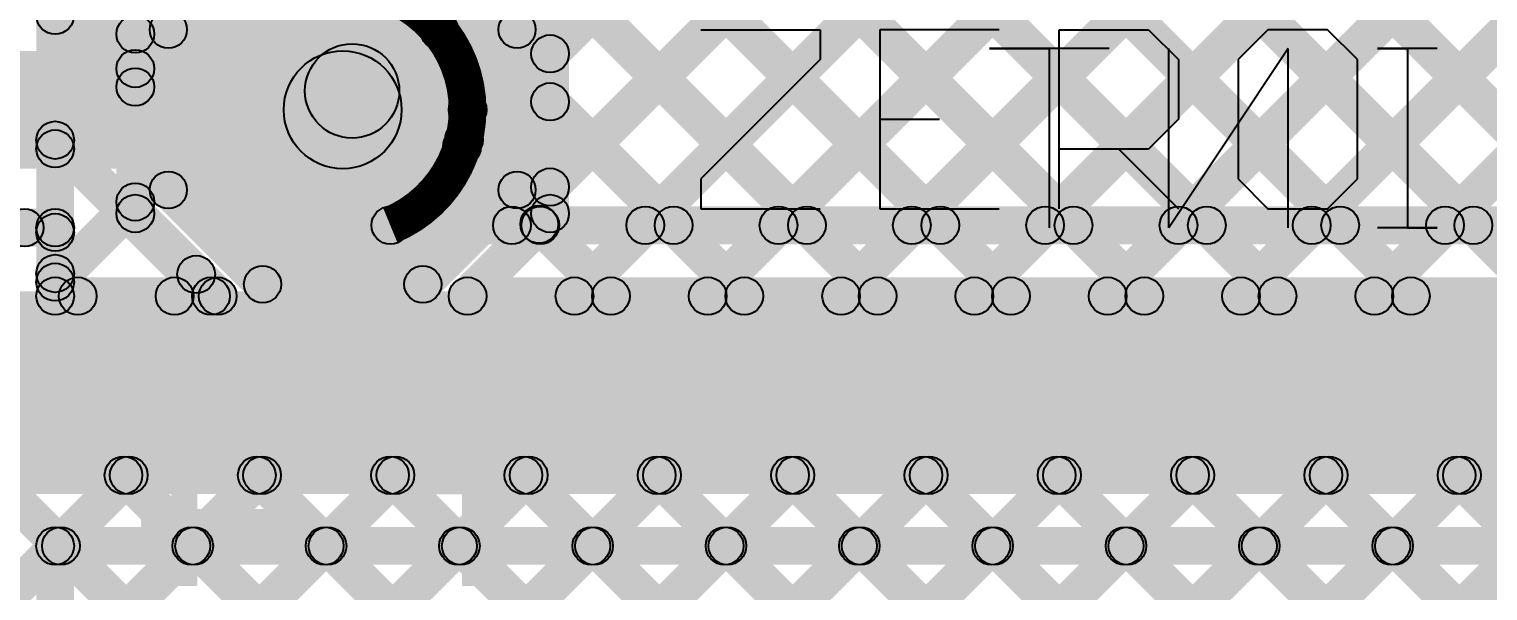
# Model space of a CAD drawing. Header units: millimetres. Extents: x 0 to 5.55, y 0 to 1.02.
# Drawn here: x 3.4825 to 3.7919, y 0.232 to 0.3511 of the extents above; entities that cross this region are included whole.
import ezdxf

# ---------------------------------------------------------------- set-up
doc = ezdxf.new("R2010")
doc.units = ezdxf.units.MM
doc.header["$MEASUREMENT"] = 0
for name, color, linetype in [('BottomLayer', 5, 'Continuous'), ('BottomOverlay', 54, 'Continuous'), ('BottomPaste', 16, 'Continuous'), ('BottomSolder', 6, 'Continuous'), ('TopLayer', 1, 'Continuous'), ('TopOverlay', 2, 'Continuous'), ('TopSolder', 216, 'Continuous'), ('ViaHoleLayer', 16, 'Continuous')]:
    doc.layers.add(name, color=color, linetype=linetype)

# ---------------------------------------------------------------- blocks, each defined once
blk = doc.blocks.new('TEST_POINT_B_23')
at = {"layer": 'BottomLayer'}
blk.add_hatch(color=5, dxfattribs=at).paths.add_polyline_path([(0.015, 0.03), (-0.015, 0.03), (-0.03, 0.015), (-0.03, -0.015), (-0.015, -0.03), (0.015, -0.03), (0.03, -0.015), (0.03, 0.015)])
at = {"layer": 'BottomOverlay'}
h = blk.add_hatch(color=54, dxfattribs=at)
edge = h.paths.add_edge_path()
edge.add_arc((-0.017, 0.037), 0.00394, 0, 360)
h = blk.add_hatch(color=54, dxfattribs=at)
edge = h.paths.add_edge_path()
edge.add_arc((-0.017, 0.037), 0.00394, 0, 360)
h = blk.add_hatch(color=54, dxfattribs=at)
edge = h.paths.add_edge_path()
edge.add_arc((-0.017, 0.037), 0.00394, 0, 360)
for points in [[(0.017, 0.04094), (0.017, 0.03306), (-0.017, 0.03306), (-0.017, 0.04094)], [(0.017, 0.04094), (0.017, 0.03306), (-0.017, 0.03306), (-0.017, 0.04094)], [(-0.01978, 0.03978), (-0.01422, 0.03422), (-0.03422, 0.01422), (-0.03978, 0.01978)], [(0.03978, 0.01978), (0.03422, 0.01422), (0.01422, 0.03422), (0.01978, 0.03978)], [(-0.04094, 0.017), (-0.03306, 0.017), (-0.03306, -0.017), (-0.04094, -0.017)], [(0.03306, 0.017), (0.04094, 0.017), (0.04094, -0.017), (0.03306, -0.017)], [(-0.01422, -0.03422), (-0.01978, -0.03978), (-0.03978, -0.01978), (-0.03422, -0.01422)], [(0.03422, -0.01422), (0.03978, -0.01978), (0.01978, -0.03978), (0.01422, -0.03422)], [(0.017, -0.03306), (0.017, -0.04094), (-0.017, -0.04094), (-0.017, -0.03306)], [(0.017, -0.03306), (0.017, -0.04094), (-0.017, -0.04094), (-0.017, -0.03306)]]:
    blk.add_hatch(color=54, dxfattribs=at).paths.add_polyline_path(points)
h = blk.add_hatch(color=54, dxfattribs=at)
edge = h.paths.add_edge_path()
edge.add_arc((0.017, 0.037), 0.00394, 0, 360)
h = blk.add_hatch(color=54, dxfattribs=at)
edge = h.paths.add_edge_path()
edge.add_arc((0.017, 0.037), 0.00394, 0, 360)
h = blk.add_hatch(color=54, dxfattribs=at)
edge = h.paths.add_edge_path()
edge.add_arc((0.017, 0.037), 0.00394, 0, 360)
h = blk.add_hatch(color=54, dxfattribs=at)
edge = h.paths.add_edge_path()
edge.add_arc((-0.037, 0.017), 0.00394, 0, 360)
h = blk.add_hatch(color=54, dxfattribs=at)
edge = h.paths.add_edge_path()
edge.add_arc((-0.037, 0.017), 0.00394, 0, 360)
h = blk.add_hatch(color=54, dxfattribs=at)
edge = h.paths.add_edge_path()
edge.add_arc((0.037, 0.017), 0.00394, 0, 360)
h = blk.add_hatch(color=54, dxfattribs=at)
edge = h.paths.add_edge_path()
edge.add_arc((0.037, 0.017), 0.00394, 0, 360)
h = blk.add_hatch(color=54, dxfattribs=at)
edge = h.paths.add_edge_path()
edge.add_arc((-0.037, -0.017), 0.00394, 0, 360)
h = blk.add_hatch(color=54, dxfattribs=at)
edge = h.paths.add_edge_path()
edge.add_arc((-0.037, -0.017), 0.00394, 0, 360)
h = blk.add_hatch(color=54, dxfattribs=at)
edge = h.paths.add_edge_path()
edge.add_arc((0.037, -0.017), 0.00394, 0, 360)
h = blk.add_hatch(color=54, dxfattribs=at)
edge = h.paths.add_edge_path()
edge.add_arc((0.037, -0.017), 0.00394, 0, 360)
h = blk.add_hatch(color=54, dxfattribs=at)
edge = h.paths.add_edge_path()
edge.add_arc((-0.017, -0.037), 0.00394, 0, 360)
h = blk.add_hatch(color=54, dxfattribs=at)
edge = h.paths.add_edge_path()
edge.add_arc((-0.017, -0.037), 0.00394, 0, 360)
h = blk.add_hatch(color=54, dxfattribs=at)
edge = h.paths.add_edge_path()
edge.add_arc((-0.017, -0.037), 0.00394, 0, 360)
h = blk.add_hatch(color=54, dxfattribs=at)
edge = h.paths.add_edge_path()
edge.add_arc((0.017, -0.037), 0.00394, 0, 360)
h = blk.add_hatch(color=54, dxfattribs=at)
edge = h.paths.add_edge_path()
edge.add_arc((0.017, -0.037), 0.00394, 0, 360)
h = blk.add_hatch(color=54, dxfattribs=at)
edge = h.paths.add_edge_path()
edge.add_arc((0.017, -0.037), 0.00394, 0, 360)
at = {"layer": 'BottomPaste'}
blk.add_hatch(color=16, dxfattribs=at).paths.add_polyline_path([(0.015, 0.03), (-0.015, 0.03), (-0.03, 0.015), (-0.03, -0.015), (-0.015, -0.03), (0.015, -0.03), (0.03, -0.015), (0.03, 0.015)])
at = {"layer": 'BottomSolder'}
blk.add_hatch(color=6, dxfattribs=at).paths.add_polyline_path([(0.017, 0.034), (-0.017, 0.034), (-0.034, 0.017), (-0.034, -0.017), (-0.017, -0.034), (0.017, -0.034), (0.034, -0.017), (0.034, 0.017)])
at = {"layer": 'BottomOverlay'}
for centre in [(-0.017, 0.037), (-0.017, 0.037), (-0.017, 0.037), (0.017, 0.037), (0.017, 0.037), (0.017, 0.037), (-0.037, 0.017), (-0.037, 0.017), (0.037, 0.017), (0.037, 0.017), (-0.037, -0.017), (-0.037, -0.017), (0.037, -0.017), (0.037, -0.017), (-0.017, -0.037), (-0.017, -0.037), (-0.017, -0.037), (0.017, -0.037), (0.017, -0.037), (0.017, -0.037)]:
    blk.add_circle(centre, 0.00394, dxfattribs=at)

msp = doc.modelspace()

# ---------------------------------------------------------------- hatches: boundary and pattern name
at = {"layer": 'BottomLayer'}
for points in [[(3.59583, 0.34306), (3.59017, 0.34872), (4.23928, 0.99783), (4.24494, 0.99217)], [(3.59583, 0.31478), (3.59017, 0.32043), (4.26757, 0.99783), (4.27322, 0.99217)], [(3.60101, 0.29167), (3.59535, 0.29733), (4.29585, 0.99783), (4.30151, 0.99217)], [(3.62929, 0.29167), (3.62363, 0.29733), (4.32413, 0.99783), (4.32979, 0.99217)], [(3.65758, 0.29167), (3.65192, 0.29733), (4.35242, 0.99783), (4.35808, 0.99217)], [(3.68586, 0.29167), (3.6802, 0.29733), (4.3807, 0.99783), (4.38636, 0.99217)], [(3.71414, 0.29167), (3.70849, 0.29733), (4.40899, 0.99783), (4.41464, 0.99217)], [(3.74243, 0.29167), (3.73677, 0.29733), (4.43727, 0.99783), (4.44293, 0.99217)], [(3.77071, 0.29167), (3.76506, 0.29733), (4.46556, 0.99783), (4.47121, 0.99217)], [(3.6308, 0.49023), (3.63645, 0.49589), (3.83502, 0.29733), (3.82936, 0.29167)], [(3.52377, 0.48413), (3.52942, 0.48978), (3.72188, 0.29733), (3.71622, 0.29167)], [(3.62044, 0.4723), (3.6261, 0.47796), (3.80673, 0.29733), (3.80107, 0.29167)], [(3.60454, 0.45992), (3.61019, 0.46558), (3.77845, 0.29733), (3.77279, 0.29167)], [(3.52377, 0.45584), (3.52942, 0.4615), (3.69359, 0.29733), (3.68794, 0.29167)], [(3.58213, 0.45405), (3.58779, 0.4597), (3.75016, 0.29733), (3.74451, 0.29167)], [(3.52377, 0.42756), (3.52942, 0.43321), (3.66531, 0.29733), (3.65965, 0.29167)], [(3.48552, 0.38933), (3.49967, 0.40348), (3.55807, 0.34507), (3.54393, 0.33093)], [(3.48517, 0.36423), (3.49083, 0.36989), (3.50783, 0.35289), (3.50217, 0.34723)], [(3.492, 0.309), (3.484, 0.309), (3.484, 0.36706), (3.492, 0.36706)], [(3.48517, 0.35302), (3.49083, 0.35867), (3.50783, 0.34167), (3.50217, 0.33602)], [(3.597, 0.312), (3.589, 0.312), (3.589, 0.356), (3.597, 0.356)], [(3.509, 0.312), (3.501, 0.312), (3.501, 0.35006), (3.509, 0.35006)], [(3.49083, 0.32291), (3.48517, 0.32857), (3.50217, 0.34557), (3.50783, 0.33991)], [(3.59017, 0.33287), (3.59583, 0.33853), (3.63703, 0.29733), (3.63137, 0.29167)], [(3.48517, 0.32473), (3.49083, 0.33039), (3.52389, 0.29733), (3.51823, 0.29167)], [(3.49083, 0.29463), (3.48517, 0.30029), (3.50217, 0.31729), (3.50783, 0.31163)], [(3.4815, 0.305), (3.4815, 0.313), (3.488, 0.313), (3.488, 0.305)], [(3.50217, 0.30917), (3.50783, 0.31483), (3.52533, 0.29733), (3.51967, 0.29167)], [(3.57833, 0.29167), (3.57267, 0.29733), (3.59017, 0.31483), (3.59583, 0.30917)], [(3.58788, 0.30688), (3.59353, 0.31253), (3.60874, 0.29733), (3.60308, 0.29167)], [(3.492, 0.2945), (3.484, 0.2945), (3.484, 0.308), (3.492, 0.308)], [(3.48517, 0.29645), (3.49083, 0.3021), (3.4956, 0.29733), (3.48995, 0.29167)], [(3.51615, 0.29167), (3.5105, 0.29733), (3.51508, 0.30192), (3.52074, 0.29626)], [(3.488, 0.2905), (3.488, 0.2985), (3.5225, 0.2985), (3.5225, 0.2905)], [(3.5755, 0.2905), (3.5755, 0.2985), (4.63702, 0.2985), (4.63702, 0.2905)], [(3.46, 0.2555), (3.46, 0.2805), (4.648, 0.2805), (4.648, 0.2555)], [(3.488, 0.2375), (3.488, 0.2455), (4.648, 0.2455), (4.648, 0.2375)], [(3.31966, 0.0386), (3.314, 0.04426), (3.51407, 0.24433), (3.51972, 0.23867)], [(3.34794, 0.0386), (3.34228, 0.04426), (3.54235, 0.24433), (3.54801, 0.23867)], [(3.37622, 0.0386), (3.37057, 0.04426), (3.57063, 0.24433), (3.57629, 0.23867)], [(3.40451, 0.0386), (3.39885, 0.04426), (3.59892, 0.24433), (3.60458, 0.23867)], [(3.43279, 0.0386), (3.42714, 0.04426), (3.6272, 0.24433), (3.63286, 0.23867)], [(3.46108, 0.0386), (3.45542, 0.04426), (3.65549, 0.24433), (3.66114, 0.23867)], [(3.492, 0.227), (3.484, 0.227), (3.484, 0.2415), (3.492, 0.2415)], [(3.48638, 0.23867), (3.49203, 0.24433), (3.58489, 0.15147), (3.57923, 0.14582)], [(3.51466, 0.23867), (3.52032, 0.24433), (3.60087, 0.16378), (3.59521, 0.15812)], [(3.54295, 0.23867), (3.5486, 0.24433), (3.62358, 0.16936), (3.61792, 0.1637)], [(3.57123, 0.23867), (3.57689, 0.24433), (3.77696, 0.04426), (3.7713, 0.0386)], [(3.59952, 0.23867), (3.60517, 0.24433), (3.80524, 0.04426), (3.79958, 0.0386)], [(3.61315, 0.1624), (3.6075, 0.16805), (3.68377, 0.24433), (3.68943, 0.23867)], [(3.6278, 0.23867), (3.63346, 0.24433), (3.83352, 0.04426), (3.82787, 0.0386)], [(3.64046, 0.16142), (3.6348, 0.16707), (3.71206, 0.24433), (3.71771, 0.23867)], [(3.65892, 0.1516), (3.65327, 0.15726), (3.74034, 0.24433), (3.746, 0.23867)], [(3.65608, 0.23867), (3.66174, 0.24433), (3.86181, 0.04426), (3.85615, 0.0386)], [(3.67189, 0.13628), (3.66624, 0.14194), (3.76862, 0.24433), (3.77428, 0.23867)], [(3.6785, 0.11461), (3.67284, 0.12026), (3.79691, 0.24433), (3.80257, 0.23867)], [(3.68437, 0.23867), (3.69003, 0.24433), (3.89009, 0.04426), (3.88444, 0.0386)], [(3.71265, 0.23867), (3.71831, 0.24433), (3.91838, 0.04426), (3.91272, 0.0386)], [(3.74094, 0.23867), (3.74659, 0.24433), (3.94666, 0.04426), (3.941, 0.0386)], [(3.76922, 0.23867), (3.77488, 0.24433), (3.97495, 0.04426), (3.96929, 0.0386)]]:
    msp.add_hatch(color=5, dxfattribs=at).paths.add_polyline_path(points)
h = msp.add_hatch(color=5, dxfattribs=at)
edge = h.paths.add_edge_path()
edge.add_arc((3.488, 0.35403), 0.004, 0, 360)
h = msp.add_hatch(color=5, dxfattribs=at)
edge = h.paths.add_edge_path()
edge.add_arc((3.505, 0.35006), 0.004, 0, 360)
h = msp.add_hatch(color=5, dxfattribs=at)
edge = h.paths.add_edge_path()
edge.add_arc((3.505, 0.35006), 0.004, 0, 360)
h = msp.add_hatch(color=5, dxfattribs=at)
edge = h.paths.add_edge_path()
edge.add_arc((3.593, 0.34589), 0.004, 0, 360)
h = msp.add_hatch(color=5, dxfattribs=at)
edge = h.paths.add_edge_path()
edge.add_arc((3.505, 0.34274), 0.004, 0, 360)
h = msp.add_hatch(color=5, dxfattribs=at)
edge = h.paths.add_edge_path()
edge.add_arc((3.551, 0.338), 0.01, 0, 360)
h = msp.add_hatch(color=5, dxfattribs=at)
edge = h.paths.add_edge_path()
edge.add_arc((3.549, 0.334), 0.01181, 0, 360)
h = msp.add_hatch(color=5, dxfattribs=at)
edge = h.paths.add_edge_path()
edge.add_arc((3.505, 0.33884), 0.004, 0, 360)
h = msp.add_hatch(color=5, dxfattribs=at)
edge = h.paths.add_edge_path()
edge.add_arc((3.593, 0.3357), 0.004, 0, 360)
h = msp.add_hatch(color=5, dxfattribs=at)
edge = h.paths.add_edge_path()
edge.add_arc((3.488, 0.32756), 0.004, 0, 360)
h = msp.add_hatch(color=5, dxfattribs=at)
edge = h.paths.add_edge_path()
edge.add_arc((3.488, 0.32574), 0.004, 0, 360)
h = msp.add_hatch(color=5, dxfattribs=at)
edge = h.paths.add_edge_path()
edge.add_arc((3.593, 0.31761), 0.004, 0, 360)
h = msp.add_hatch(color=5, dxfattribs=at)
edge = h.paths.add_edge_path()
edge.add_arc((3.505, 0.31446), 0.004, 0, 360)
h = msp.add_hatch(color=5, dxfattribs=at)
edge = h.paths.add_edge_path()
edge.add_arc((3.505, 0.312), 0.004, 0, 360)
h = msp.add_hatch(color=5, dxfattribs=at)
edge = h.paths.add_edge_path()
edge.add_arc((3.505, 0.312), 0.004, 0, 360)
h = msp.add_hatch(color=5, dxfattribs=at)
edge = h.paths.add_edge_path()
edge.add_arc((3.593, 0.312), 0.004, 0, 360)
h = msp.add_hatch(color=5, dxfattribs=at)
edge = h.paths.add_edge_path()
edge.add_arc((3.593, 0.312), 0.004, 0, 360)
h = msp.add_hatch(color=5, dxfattribs=at)
edge = h.paths.add_edge_path()
edge.add_arc((3.4815, 0.309), 0.004, 0, 360)
h = msp.add_hatch(color=5, dxfattribs=at)
edge = h.paths.add_edge_path()
edge.add_arc((3.488, 0.309), 0.004, 0, 360)
h = msp.add_hatch(color=5, dxfattribs=at)
edge = h.paths.add_edge_path()
edge.add_arc((3.488, 0.309), 0.004, 0, 360)
h = msp.add_hatch(color=5, dxfattribs=at)
edge = h.paths.add_edge_path()
edge.add_arc((3.59071, 0.30971), 0.004, 0, 360)
h = msp.add_hatch(color=5, dxfattribs=at)
edge = h.paths.add_edge_path()
edge.add_arc((3.488, 0.308), 0.004, 0, 360)
h = msp.add_hatch(color=5, dxfattribs=at)
edge = h.paths.add_edge_path()
edge.add_arc((3.488, 0.29928), 0.004, 0, 360)
h = msp.add_hatch(color=5, dxfattribs=at)
edge = h.paths.add_edge_path()
edge.add_arc((3.488, 0.29746), 0.004, 0, 360)
h = msp.add_hatch(color=5, dxfattribs=at)
edge = h.paths.add_edge_path()
edge.add_arc((3.51791, 0.29909), 0.004, 0, 360)
h = msp.add_hatch(color=5, dxfattribs=at)
edge = h.paths.add_edge_path()
edge.add_arc((3.488, 0.2945), 0.004, 0, 360)
h = msp.add_hatch(color=5, dxfattribs=at)
edge = h.paths.add_edge_path()
edge.add_arc((3.488, 0.2945), 0.004, 0, 360)
h = msp.add_hatch(color=5, dxfattribs=at)
edge = h.paths.add_edge_path()
edge.add_arc((3.49278, 0.2945), 0.004, 0, 360)
h = msp.add_hatch(color=5, dxfattribs=at)
edge = h.paths.add_edge_path()
edge.add_arc((3.51333, 0.2945), 0.004, 0, 360)
h = msp.add_hatch(color=5, dxfattribs=at)
edge = h.paths.add_edge_path()
edge.add_arc((3.52106, 0.2945), 0.004, 0, 360)
h = msp.add_hatch(color=5, dxfattribs=at)
edge = h.paths.add_edge_path()
edge.add_arc((3.5225, 0.2945), 0.004, 0, 360)
h = msp.add_hatch(color=5, dxfattribs=at)
edge = h.paths.add_edge_path()
edge.add_arc((3.5225, 0.2945), 0.004, 0, 360)
h = msp.add_hatch(color=5, dxfattribs=at)
edge = h.paths.add_edge_path()
edge.add_arc((3.5755, 0.2945), 0.004, 0, 360)
h = msp.add_hatch(color=5, dxfattribs=at)
edge = h.paths.add_edge_path()
edge.add_arc((3.5755, 0.2945), 0.004, 0, 360)
h = msp.add_hatch(color=5, dxfattribs=at)
edge = h.paths.add_edge_path()
edge.add_arc((3.59818, 0.2945), 0.004, 0, 360)
h = msp.add_hatch(color=5, dxfattribs=at)
edge = h.paths.add_edge_path()
edge.add_arc((3.60591, 0.2945), 0.004, 0, 360)
h = msp.add_hatch(color=5, dxfattribs=at)
edge = h.paths.add_edge_path()
edge.add_arc((3.62646, 0.2945), 0.004, 0, 360)
h = msp.add_hatch(color=5, dxfattribs=at)
edge = h.paths.add_edge_path()
edge.add_arc((3.6342, 0.2945), 0.004, 0, 360)
h = msp.add_hatch(color=5, dxfattribs=at)
edge = h.paths.add_edge_path()
edge.add_arc((3.65475, 0.2945), 0.004, 0, 360)
h = msp.add_hatch(color=5, dxfattribs=at)
edge = h.paths.add_edge_path()
edge.add_arc((3.66248, 0.2945), 0.004, 0, 360)
h = msp.add_hatch(color=5, dxfattribs=at)
edge = h.paths.add_edge_path()
edge.add_arc((3.68303, 0.2945), 0.004, 0, 360)
h = msp.add_hatch(color=5, dxfattribs=at)
edge = h.paths.add_edge_path()
edge.add_arc((3.69077, 0.2945), 0.004, 0, 360)
h = msp.add_hatch(color=5, dxfattribs=at)
edge = h.paths.add_edge_path()
edge.add_arc((3.71132, 0.2945), 0.004, 0, 360)
h = msp.add_hatch(color=5, dxfattribs=at)
edge = h.paths.add_edge_path()
edge.add_arc((3.71905, 0.2945), 0.004, 0, 360)
h = msp.add_hatch(color=5, dxfattribs=at)
edge = h.paths.add_edge_path()
edge.add_arc((3.7396, 0.2945), 0.004, 0, 360)
h = msp.add_hatch(color=5, dxfattribs=at)
edge = h.paths.add_edge_path()
edge.add_arc((3.74733, 0.2945), 0.004, 0, 360)
h = msp.add_hatch(color=5, dxfattribs=at)
edge = h.paths.add_edge_path()
edge.add_arc((3.76788, 0.2945), 0.004, 0, 360)
h = msp.add_hatch(color=5, dxfattribs=at)
edge = h.paths.add_edge_path()
edge.add_arc((3.77562, 0.2945), 0.004, 0, 360)
h = msp.add_hatch(color=5, dxfattribs=at)
edge = h.paths.add_edge_path()
edge.add_arc((3.488, 0.2415), 0.004, 0, 360)
h = msp.add_hatch(color=5, dxfattribs=at)
edge = h.paths.add_edge_path()
edge.add_arc((3.488, 0.2415), 0.004, 0, 360)
h = msp.add_hatch(color=5, dxfattribs=at)
edge = h.paths.add_edge_path()
edge.add_arc((3.48921, 0.2415), 0.004, 0, 360)
h = msp.add_hatch(color=5, dxfattribs=at)
edge = h.paths.add_edge_path()
edge.add_arc((3.51689, 0.2415), 0.004, 0, 360)
h = msp.add_hatch(color=5, dxfattribs=at)
edge = h.paths.add_edge_path()
edge.add_arc((3.51749, 0.2415), 0.004, 0, 360)
h = msp.add_hatch(color=5, dxfattribs=at)
edge = h.paths.add_edge_path()
edge.add_arc((3.54518, 0.2415), 0.004, 0, 360)
h = msp.add_hatch(color=5, dxfattribs=at)
edge = h.paths.add_edge_path()
edge.add_arc((3.54578, 0.2415), 0.004, 0, 360)
h = msp.add_hatch(color=5, dxfattribs=at)
edge = h.paths.add_edge_path()
edge.add_arc((3.57346, 0.2415), 0.004, 0, 360)
h = msp.add_hatch(color=5, dxfattribs=at)
edge = h.paths.add_edge_path()
edge.add_arc((3.57406, 0.2415), 0.004, 0, 360)
h = msp.add_hatch(color=5, dxfattribs=at)
edge = h.paths.add_edge_path()
edge.add_arc((3.60175, 0.2415), 0.004, 0, 360)
h = msp.add_hatch(color=5, dxfattribs=at)
edge = h.paths.add_edge_path()
edge.add_arc((3.60234, 0.2415), 0.004, 0, 360)
h = msp.add_hatch(color=5, dxfattribs=at)
edge = h.paths.add_edge_path()
edge.add_arc((3.63003, 0.2415), 0.004, 0, 360)
h = msp.add_hatch(color=5, dxfattribs=at)
edge = h.paths.add_edge_path()
edge.add_arc((3.63063, 0.2415), 0.004, 0, 360)
h = msp.add_hatch(color=5, dxfattribs=at)
edge = h.paths.add_edge_path()
edge.add_arc((3.65832, 0.2415), 0.004, 0, 360)
h = msp.add_hatch(color=5, dxfattribs=at)
edge = h.paths.add_edge_path()
edge.add_arc((3.65891, 0.2415), 0.004, 0, 360)
h = msp.add_hatch(color=5, dxfattribs=at)
edge = h.paths.add_edge_path()
edge.add_arc((3.6866, 0.2415), 0.004, 0, 360)
h = msp.add_hatch(color=5, dxfattribs=at)
edge = h.paths.add_edge_path()
edge.add_arc((3.6872, 0.2415), 0.004, 0, 360)
h = msp.add_hatch(color=5, dxfattribs=at)
edge = h.paths.add_edge_path()
edge.add_arc((3.71488, 0.2415), 0.004, 0, 360)
h = msp.add_hatch(color=5, dxfattribs=at)
edge = h.paths.add_edge_path()
edge.add_arc((3.71548, 0.2415), 0.004, 0, 360)
h = msp.add_hatch(color=5, dxfattribs=at)
edge = h.paths.add_edge_path()
edge.add_arc((3.74317, 0.2415), 0.004, 0, 360)
h = msp.add_hatch(color=5, dxfattribs=at)
edge = h.paths.add_edge_path()
edge.add_arc((3.74377, 0.2415), 0.004, 0, 360)
h = msp.add_hatch(color=5, dxfattribs=at)
edge = h.paths.add_edge_path()
edge.add_arc((3.77145, 0.2415), 0.004, 0, 360)
h = msp.add_hatch(color=5, dxfattribs=at)
edge = h.paths.add_edge_path()
edge.add_arc((3.77205, 0.2415), 0.004, 0, 360)
at = {"layer": 'BottomSolder'}
h = msp.add_hatch(color=6, dxfattribs=at)
edge = h.paths.add_edge_path()
edge.add_arc((3.549, 0.334), 0.00991, 0, 360)
at = {"layer": 'TopLayer'}
for points in [[(3.01715, 0.99074), (3.02281, 0.9964), (3.70688, 0.31233), (3.70122, 0.30667)], [(3.57238, 0.3479), (3.56672, 0.35356), (4.20957, 0.9964), (4.21522, 0.99074)], [(3.57755, 0.32478), (3.57189, 0.33044), (4.23785, 0.9964), (4.24351, 0.99074)], [(3.58772, 0.30667), (3.58207, 0.31233), (4.26613, 0.9964), (4.27179, 0.99074)], [(3.61601, 0.30667), (3.61035, 0.31233), (4.29442, 0.9964), (4.30007, 0.99074)], [(3.64429, 0.30667), (3.63863, 0.31233), (4.3227, 0.9964), (4.32836, 0.99074)], [(3.67258, 0.30667), (3.66692, 0.31233), (4.35099, 0.9964), (4.35664, 0.99074)], [(3.70086, 0.30667), (3.6952, 0.31233), (4.37927, 0.9964), (4.38493, 0.99074)], [(3.72914, 0.30667), (3.72349, 0.31233), (4.40756, 0.9964), (4.41321, 0.99074)], [(3.75743, 0.30667), (3.75177, 0.31233), (4.43584, 0.9964), (4.4415, 0.99074)], [(3.78571, 0.30667), (3.78006, 0.31233), (4.46412, 0.9964), (4.46978, 0.99074)], [(3.24294, 0.73667), (3.2486, 0.74233), (3.67859, 0.31233), (3.67294, 0.30667)], [(3.33795, 0.61337), (3.34361, 0.61903), (3.65031, 0.31233), (3.64465, 0.30667)], [(3.32976, 0.59328), (3.33542, 0.59894), (3.62203, 0.31233), (3.61637, 0.30667)], [(3.6308, 0.49023), (3.63645, 0.49589), (3.82002, 0.31233), (3.81436, 0.30667)], [(3.62044, 0.4723), (3.6261, 0.47796), (3.79173, 0.31233), (3.78607, 0.30667)], [(3.60454, 0.45992), (3.61019, 0.46558), (3.76345, 0.31233), (3.75779, 0.30667)], [(3.58213, 0.45405), (3.58779, 0.4597), (3.73516, 0.31233), (3.72951, 0.30667)], [(1.734, 0.3215), (1.734, 0.3465), (3.549, 0.3465), (3.549, 0.3215)], [(3.57147, 0.32328), (3.57713, 0.32894), (3.59374, 0.31233), (3.58808, 0.30667)], [(3.5591, 0.3055), (3.5591, 0.3135), (4.29102, 0.3135), (4.29102, 0.3055)], [(0.474, 0.2705), (0.474, 0.2955), (4.302, 0.2955), (4.302, 0.2705)], [(0.48129, 0.2525), (0.48129, 0.2605), (4.302, 0.2605), (4.302, 0.2525)], [(3.28994, 0.03717), (3.28428, 0.04283), (3.50078, 0.25933), (3.50644, 0.25367)], [(3.31822, 0.03717), (3.31257, 0.04283), (3.52907, 0.25933), (3.53472, 0.25367)], [(3.34651, 0.03717), (3.34085, 0.04283), (3.55735, 0.25933), (3.56301, 0.25367)], [(3.37479, 0.03717), (3.36913, 0.04283), (3.58563, 0.25933), (3.59129, 0.25367)], [(3.40308, 0.03717), (3.39742, 0.04283), (3.61392, 0.25933), (3.61958, 0.25367)], [(3.43136, 0.03717), (3.4257, 0.04283), (3.6422, 0.25933), (3.64786, 0.25367)], [(3.45964, 0.03717), (3.45399, 0.04283), (3.67049, 0.25933), (3.67614, 0.25367)], [(3.47138, 0.25367), (3.47703, 0.25933), (3.58489, 0.15147), (3.57923, 0.14582)], [(3.49966, 0.25367), (3.50532, 0.25933), (3.60087, 0.16378), (3.59521, 0.15812)], [(3.52795, 0.25367), (3.5336, 0.25933), (3.62358, 0.16936), (3.61792, 0.1637)], [(3.55623, 0.25367), (3.56189, 0.25933), (3.77839, 0.04283), (3.77273, 0.03717)], [(3.58452, 0.25367), (3.59017, 0.25933), (3.80667, 0.04283), (3.80102, 0.03717)], [(3.61315, 0.1624), (3.6075, 0.16805), (3.69877, 0.25933), (3.70443, 0.25367)], [(3.6128, 0.25367), (3.61846, 0.25933), (3.83496, 0.04283), (3.8293, 0.03717)], [(3.64046, 0.16142), (3.6348, 0.16707), (3.72706, 0.25933), (3.73271, 0.25367)], [(3.64108, 0.25367), (3.64674, 0.25933), (3.86324, 0.04283), (3.85758, 0.03717)], [(3.65892, 0.1516), (3.65327, 0.15726), (3.75534, 0.25933), (3.761, 0.25367)], [(3.67189, 0.13628), (3.66624, 0.14194), (3.78362, 0.25933), (3.78928, 0.25367)], [(3.66937, 0.25367), (3.67503, 0.25933), (3.89153, 0.04283), (3.88587, 0.03717)], [(3.6785, 0.11461), (3.67284, 0.12026), (3.81191, 0.25933), (3.81757, 0.25367)], [(3.69765, 0.25367), (3.70331, 0.25933), (3.91981, 0.04283), (3.91415, 0.03717)], [(3.72594, 0.25367), (3.73159, 0.25933), (3.94809, 0.04283), (3.94244, 0.03717)], [(3.75422, 0.25367), (3.75988, 0.25933), (3.97638, 0.04283), (3.97072, 0.03717)], [(3.78251, 0.25367), (3.78816, 0.25933), (4.00466, 0.04283), (3.99901, 0.03717)]]:
    msp.add_hatch(color=1, dxfattribs=at).paths.add_polyline_path(points)
h = msp.add_hatch(color=1, dxfattribs=at)
edge = h.paths.add_edge_path()
edge.add_arc((3.56955, 0.35073), 0.004, 0, 360)
h = msp.add_hatch(color=1, dxfattribs=at)
edge = h.paths.add_edge_path()
edge.add_arc((3.549, 0.334), 0.0125, 0, 360)
h = msp.add_hatch(color=1, dxfattribs=at)
edge = h.paths.add_edge_path()
edge.add_arc((3.549, 0.334), 0.01181, 0, 360)
h = msp.add_hatch(color=1, dxfattribs=at)
edge = h.paths.add_edge_path()
edge.add_arc((3.5755, 0.334), 0.004, 0, 360)
h = msp.add_hatch(color=1, dxfattribs=at)
edge = h.paths.add_edge_path()
edge.add_arc((3.5755, 0.334), 0.004, 0, 360)
h = msp.add_hatch(color=1, dxfattribs=at)
edge = h.paths.add_edge_path()
edge.add_arc((3.57472, 0.32761), 0.004, 0, 360)
h = msp.add_hatch(color=1, dxfattribs=at)
edge = h.paths.add_edge_path()
edge.add_arc((3.5743, 0.32611), 0.004, 0, 360)
h = msp.add_hatch(color=1, dxfattribs=at)
edge = h.paths.add_edge_path()
edge.add_arc((3.5591, 0.3095), 0.004, 0, 360)
h = msp.add_hatch(color=1, dxfattribs=at)
edge = h.paths.add_edge_path()
edge.add_arc((3.5591, 0.3095), 0.004, 0, 360)
h = msp.add_hatch(color=1, dxfattribs=at)
edge = h.paths.add_edge_path()
edge.add_arc((3.58489, 0.3095), 0.004, 0, 360)
h = msp.add_hatch(color=1, dxfattribs=at)
edge = h.paths.add_edge_path()
edge.add_arc((3.59091, 0.3095), 0.004, 0, 360)
h = msp.add_hatch(color=1, dxfattribs=at)
edge = h.paths.add_edge_path()
edge.add_arc((3.61318, 0.3095), 0.004, 0, 360)
h = msp.add_hatch(color=1, dxfattribs=at)
edge = h.paths.add_edge_path()
edge.add_arc((3.6192, 0.3095), 0.004, 0, 360)
h = msp.add_hatch(color=1, dxfattribs=at)
edge = h.paths.add_edge_path()
edge.add_arc((3.64146, 0.3095), 0.004, 0, 360)
h = msp.add_hatch(color=1, dxfattribs=at)
edge = h.paths.add_edge_path()
edge.add_arc((3.64748, 0.3095), 0.004, 0, 360)
h = msp.add_hatch(color=1, dxfattribs=at)
edge = h.paths.add_edge_path()
edge.add_arc((3.66975, 0.3095), 0.004, 0, 360)
h = msp.add_hatch(color=1, dxfattribs=at)
edge = h.paths.add_edge_path()
edge.add_arc((3.67577, 0.3095), 0.004, 0, 360)
h = msp.add_hatch(color=1, dxfattribs=at)
edge = h.paths.add_edge_path()
edge.add_arc((3.69803, 0.3095), 0.004, 0, 360)
h = msp.add_hatch(color=1, dxfattribs=at)
edge = h.paths.add_edge_path()
edge.add_arc((3.70405, 0.3095), 0.004, 0, 360)
h = msp.add_hatch(color=1, dxfattribs=at)
edge = h.paths.add_edge_path()
edge.add_arc((3.72632, 0.3095), 0.004, 0, 360)
h = msp.add_hatch(color=1, dxfattribs=at)
edge = h.paths.add_edge_path()
edge.add_arc((3.73233, 0.3095), 0.004, 0, 360)
h = msp.add_hatch(color=1, dxfattribs=at)
edge = h.paths.add_edge_path()
edge.add_arc((3.7546, 0.3095), 0.004, 0, 360)
h = msp.add_hatch(color=1, dxfattribs=at)
edge = h.paths.add_edge_path()
edge.add_arc((3.76062, 0.3095), 0.004, 0, 360)
h = msp.add_hatch(color=1, dxfattribs=at)
edge = h.paths.add_edge_path()
edge.add_arc((3.78288, 0.3095), 0.004, 0, 360)
h = msp.add_hatch(color=1, dxfattribs=at)
edge = h.paths.add_edge_path()
edge.add_arc((3.7889, 0.3095), 0.004, 0, 360)
h = msp.add_hatch(color=1, dxfattribs=at)
edge = h.paths.add_edge_path()
edge.add_arc((3.50249, 0.2565), 0.004, 0, 360)
h = msp.add_hatch(color=1, dxfattribs=at)
edge = h.paths.add_edge_path()
edge.add_arc((3.50361, 0.2565), 0.004, 0, 360)
h = msp.add_hatch(color=1, dxfattribs=at)
edge = h.paths.add_edge_path()
edge.add_arc((3.53078, 0.2565), 0.004, 0, 360)
h = msp.add_hatch(color=1, dxfattribs=at)
edge = h.paths.add_edge_path()
edge.add_arc((3.53189, 0.2565), 0.004, 0, 360)
h = msp.add_hatch(color=1, dxfattribs=at)
edge = h.paths.add_edge_path()
edge.add_arc((3.55906, 0.2565), 0.004, 0, 360)
h = msp.add_hatch(color=1, dxfattribs=at)
edge = h.paths.add_edge_path()
edge.add_arc((3.56018, 0.2565), 0.004, 0, 360)
h = msp.add_hatch(color=1, dxfattribs=at)
edge = h.paths.add_edge_path()
edge.add_arc((3.58734, 0.2565), 0.004, 0, 360)
h = msp.add_hatch(color=1, dxfattribs=at)
edge = h.paths.add_edge_path()
edge.add_arc((3.58846, 0.2565), 0.004, 0, 360)
h = msp.add_hatch(color=1, dxfattribs=at)
edge = h.paths.add_edge_path()
edge.add_arc((3.61563, 0.2565), 0.004, 0, 360)
h = msp.add_hatch(color=1, dxfattribs=at)
edge = h.paths.add_edge_path()
edge.add_arc((3.61675, 0.2565), 0.004, 0, 360)
h = msp.add_hatch(color=1, dxfattribs=at)
edge = h.paths.add_edge_path()
edge.add_arc((3.64391, 0.2565), 0.004, 0, 360)
h = msp.add_hatch(color=1, dxfattribs=at)
edge = h.paths.add_edge_path()
edge.add_arc((3.64503, 0.2565), 0.004, 0, 360)
h = msp.add_hatch(color=1, dxfattribs=at)
edge = h.paths.add_edge_path()
edge.add_arc((3.6722, 0.2565), 0.004, 0, 360)
h = msp.add_hatch(color=1, dxfattribs=at)
edge = h.paths.add_edge_path()
edge.add_arc((3.67332, 0.2565), 0.004, 0, 360)
h = msp.add_hatch(color=1, dxfattribs=at)
edge = h.paths.add_edge_path()
edge.add_arc((3.70048, 0.2565), 0.004, 0, 360)
h = msp.add_hatch(color=1, dxfattribs=at)
edge = h.paths.add_edge_path()
edge.add_arc((3.7016, 0.2565), 0.004, 0, 360)
h = msp.add_hatch(color=1, dxfattribs=at)
edge = h.paths.add_edge_path()
edge.add_arc((3.72877, 0.2565), 0.004, 0, 360)
h = msp.add_hatch(color=1, dxfattribs=at)
edge = h.paths.add_edge_path()
edge.add_arc((3.72988, 0.2565), 0.004, 0, 360)
h = msp.add_hatch(color=1, dxfattribs=at)
edge = h.paths.add_edge_path()
edge.add_arc((3.75705, 0.2565), 0.004, 0, 360)
h = msp.add_hatch(color=1, dxfattribs=at)
edge = h.paths.add_edge_path()
edge.add_arc((3.75817, 0.2565), 0.004, 0, 360)
h = msp.add_hatch(color=1, dxfattribs=at)
edge = h.paths.add_edge_path()
edge.add_arc((3.78533, 0.2565), 0.004, 0, 360)
h = msp.add_hatch(color=1, dxfattribs=at)
edge = h.paths.add_edge_path()
edge.add_arc((3.78645, 0.2565), 0.004, 0, 360)
at = {"layer": 'TopSolder'}
h = msp.add_hatch(color=216, dxfattribs=at)
edge = h.paths.add_edge_path()
edge.add_arc((3.549, 0.334), 0.00991, 0, 360)
at = {"layer": 'ViaHoleLayer'}
h = msp.add_hatch(color=16, dxfattribs=at)
edge = h.paths.add_edge_path()
edge.add_arc((3.549, 0.334), 0.00591, 0, 360)

# ---------------------------------------------------------------- linework, layer by layer
at = {"layer": 'BottomLayer'}
for centre, radius in [((3.488, 0.35403), 0.004), ((3.505, 0.35006), 0.004), ((3.505, 0.35006), 0.004), ((3.593, 0.34589), 0.004), ((3.505, 0.34274), 0.004), ((3.551, 0.338), 0.01), ((3.505, 0.33884), 0.004), ((3.593, 0.3357), 0.004), ((3.488, 0.32756), 0.004), ((3.488, 0.32574), 0.004), ((3.593, 0.31761), 0.004), ((3.505, 0.31446), 0.004), ((3.505, 0.312), 0.004), ((3.505, 0.312), 0.004), ((3.593, 0.312), 0.004), ((3.593, 0.312), 0.004), ((3.4815, 0.309), 0.004), ((3.488, 0.309), 0.004), ((3.488, 0.309), 0.004), ((3.59071, 0.30971), 0.004), ((3.488, 0.308), 0.004), ((3.488, 0.29928), 0.004), ((3.488, 0.29746), 0.004), ((3.51791, 0.29909), 0.004), ((3.488, 0.2945), 0.004), ((3.488, 0.2945), 0.004), ((3.49278, 0.2945), 0.004), ((3.51333, 0.2945), 0.004), ((3.52106, 0.2945), 0.004), ((3.5225, 0.2945), 0.004), ((3.5225, 0.2945), 0.004), ((3.5755, 0.2945), 0.004), ((3.5755, 0.2945), 0.004), ((3.59818, 0.2945), 0.004), ((3.60591, 0.2945), 0.004), ((3.62646, 0.2945), 0.004), ((3.6342, 0.2945), 0.004), ((3.65475, 0.2945), 0.004), ((3.66248, 0.2945), 0.004), ((3.68303, 0.2945), 0.004), ((3.69077, 0.2945), 0.004), ((3.71132, 0.2945), 0.004), ((3.71905, 0.2945), 0.004), ((3.7396, 0.2945), 0.004), ((3.74733, 0.2945), 0.004), ((3.76788, 0.2945), 0.004), ((3.77562, 0.2945), 0.004), ((3.488, 0.2415), 0.004), ((3.488, 0.2415), 0.004), ((3.48921, 0.2415), 0.004), ((3.51689, 0.2415), 0.004), ((3.51749, 0.2415), 0.004), ((3.54518, 0.2415), 0.004), ((3.54578, 0.2415), 0.004), ((3.57346, 0.2415), 0.004), ((3.57406, 0.2415), 0.004), ((3.60175, 0.2415), 0.004), ((3.60234, 0.2415), 0.004), ((3.63003, 0.2415), 0.004), ((3.63063, 0.2415), 0.004), ((3.65832, 0.2415), 0.004), ((3.65891, 0.2415), 0.004), ((3.6866, 0.2415), 0.004), ((3.6872, 0.2415), 0.004), ((3.71488, 0.2415), 0.004), ((3.71548, 0.2415), 0.004), ((3.74317, 0.2415), 0.004), ((3.74377, 0.2415), 0.004), ((3.77145, 0.2415), 0.004), ((3.77205, 0.2415), 0.004)]:
    msp.add_circle(centre, radius, dxfattribs=at)
at = {"layer": 'BottomOverlay'}
for p, q in [((3.71158, 0.34699), (3.68625, 0.34699)), ((3.68625, 0.34699), (3.69891, 0.34699)), ((3.69891, 0.34699), (3.69891, 0.309)), ((3.74957, 0.34699), (3.72424, 0.309)), ((3.72424, 0.309), (3.72424, 0.34699)), ((3.74957, 0.309), (3.74957, 0.34699)), ((3.78122, 0.34699), (3.76856, 0.34699)), ((3.76856, 0.34699), (3.77489, 0.34699)), ((3.77489, 0.34699), (3.77489, 0.309)), ((3.78122, 0.309), (3.76856, 0.309)), ((3.77489, 0.309), (3.78122, 0.309))]:
    msp.add_line(p, q, dxfattribs=at)
at = {"layer": 'TopLayer', "const_width": 0.008}
for points in [[(3.549, 0.3605, -0.414214), (3.5755, 0.334)], [(3.5755, 0.334, -0.303811), (3.5591, 0.3095)]]:
    msp.add_lwpolyline(points, format="xyb", dxfattribs=at)
at = {"layer": 'TopLayer'}
for centre, radius in [((3.56955, 0.35073), 0.004), ((3.549, 0.334), 0.0125), ((3.5755, 0.334), 0.004), ((3.5755, 0.334), 0.004), ((3.57472, 0.32761), 0.004), ((3.5743, 0.32611), 0.004), ((3.5591, 0.3095), 0.004), ((3.5591, 0.3095), 0.004), ((3.58489, 0.3095), 0.004), ((3.59091, 0.3095), 0.004), ((3.61318, 0.3095), 0.004), ((3.6192, 0.3095), 0.004), ((3.64146, 0.3095), 0.004), ((3.64748, 0.3095), 0.004), ((3.66975, 0.3095), 0.004), ((3.67577, 0.3095), 0.004), ((3.69803, 0.3095), 0.004), ((3.70405, 0.3095), 0.004), ((3.72632, 0.3095), 0.004), ((3.73233, 0.3095), 0.004), ((3.7546, 0.3095), 0.004), ((3.76062, 0.3095), 0.004), ((3.78288, 0.3095), 0.004), ((3.7889, 0.3095), 0.004), ((3.50249, 0.2565), 0.004), ((3.50361, 0.2565), 0.004), ((3.53078, 0.2565), 0.004), ((3.53189, 0.2565), 0.004), ((3.55906, 0.2565), 0.004), ((3.56018, 0.2565), 0.004), ((3.58734, 0.2565), 0.004), ((3.58846, 0.2565), 0.004), ((3.61563, 0.2565), 0.004), ((3.61675, 0.2565), 0.004), ((3.64391, 0.2565), 0.004), ((3.64503, 0.2565), 0.004), ((3.6722, 0.2565), 0.004), ((3.67332, 0.2565), 0.004), ((3.70048, 0.2565), 0.004), ((3.7016, 0.2565), 0.004), ((3.72877, 0.2565), 0.004), ((3.72988, 0.2565), 0.004), ((3.75705, 0.2565), 0.004), ((3.75817, 0.2565), 0.004), ((3.78533, 0.2565), 0.004), ((3.78645, 0.2565), 0.004)]:
    msp.add_circle(centre, radius, dxfattribs=at)
at = {"layer": 'TopOverlay'}
for p, q in [((3.625, 0.35099), (3.65033, 0.35099)), ((3.65033, 0.35099), (3.65033, 0.34466)), ((3.68831, 0.35099), (3.66299, 0.35099)), ((3.66299, 0.35099), (3.66299, 0.313)), ((3.70098, 0.313), (3.70098, 0.35099)), ((3.70098, 0.35099), (3.71997, 0.35099)), ((3.71997, 0.35099), (3.7263, 0.34466)), ((3.74529, 0.35099), (3.73896, 0.34466)), ((3.75796, 0.35099), (3.74529, 0.35099)), ((3.76429, 0.34466), (3.75796, 0.35099)), ((3.65033, 0.34466), (3.625, 0.31933)), ((3.7263, 0.34466), (3.7263, 0.33199)), ((3.73896, 0.34466), (3.73896, 0.31933)), ((3.76429, 0.31933), (3.76429, 0.34466)), ((3.66299, 0.33199), (3.67565, 0.33199)), ((3.7263, 0.33199), (3.71997, 0.32566)), ((3.71997, 0.32566), (3.70098, 0.32566)), ((3.71364, 0.32566), (3.7263, 0.313)), ((3.625, 0.31933), (3.625, 0.313)), ((3.73896, 0.31933), (3.74529, 0.313)), ((3.75796, 0.313), (3.76429, 0.31933)), ((3.625, 0.313), (3.65033, 0.313)), ((3.66299, 0.313), (3.68831, 0.313)), ((3.74529, 0.313), (3.75796, 0.313))]:
    msp.add_line(p, q, dxfattribs=at)

# ---------------------------------------------------------------- block references
at = {"rotation": 180}
msp.add_blockref('TEST_POINT_B_23', (3.549, 0.334), dxfattribs=at)

# ---------------------------------------------------------------- texts
at = {"layer": 'BottomOverlay', "text_generation_flag": 2}
msp.add_text('P4', height=0.05, dxfattribs=at).set_placement((3.586, 0.233))

doc.saveas('drawing.dxf')
